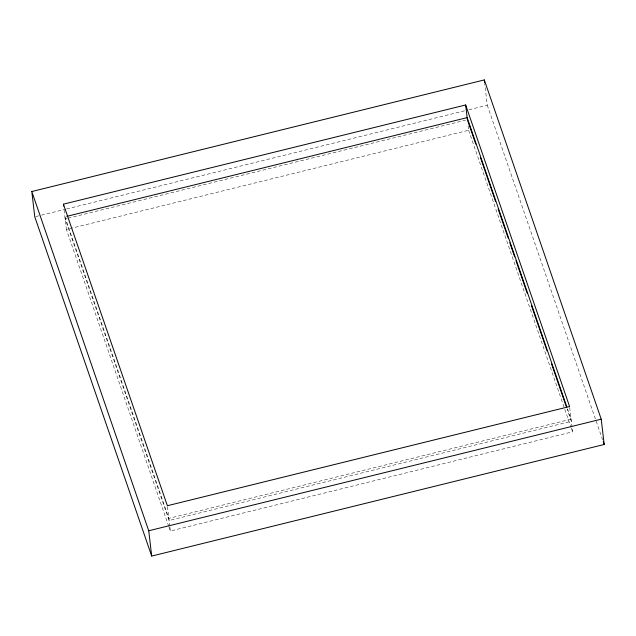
<?xml version="1.0" encoding="UTF-8"?>
<svg xmlns="http://www.w3.org/2000/svg" width="636" height="636" viewBox="0 0 636 636"><rect width="100%" height="100%" fill="white"/><g stroke="black" fill="none" stroke-linecap="round" stroke-linejoin="round"><path stroke-width="0.48" stroke-dasharray="3.18 2.39" d="M35.735 216.582L40.561 215.389M41.523 215.151L65.643 209.204M66.613 208.966L465.075 110.696M468.939 109.75L487.263 105.226L484.751 83.817M67.098 218.45L65.166 218.927L169.112 520.487L571.327 421.294L567.121 409.075M68.06 218.212L465.457 120.204M168.731 526.33L66.406 229.469L468.621 130.269L467.937 124.433M169.049 527.268L170.345 531.028L572.567 431.828L572.106 427.941M487.263 105.226L602.586 439.794M567.519 408.853L571.08 419.18L168.858 518.38L64.92 216.82M468.621 130.269L570.945 427.138M571.271 428.076L572.567 431.828M569.705 407.509L571.995 426.963M167.491 506.701L169.772 526.163M169.892 527.133L170.345 531.028M64.117 210.007L66.406 229.469"/><path stroke-width="0.95" d="M31.8 191.523L484.298 79.929L601.227 419.18L604.2 444.477L151.702 556.071L34.773 216.82L31.8 191.523L148.737 530.774L151.702 556.071M63.433 204.172L465.655 104.972L569.594 406.531L167.379 505.731L63.433 204.172L63.664 206.112M66.852 216.343L467.142 117.62L566.867 406.968M148.737 530.774L601.227 419.18M603.23 441.67L604.2 444.477M467.706 120.673L475.808 144.157M480.339 157.307L495.555 201.461M498.147 208.982L508.188 238.103M509.802 242.801L514.659 256.888M515.955 260.649L527.292 293.53M531.497 305.741L547.04 350.834M551.571 363.983L566.143 406.261M484.298 79.929L484.64 82.847M465.655 104.972L467.388 119.735"/></g></svg>
